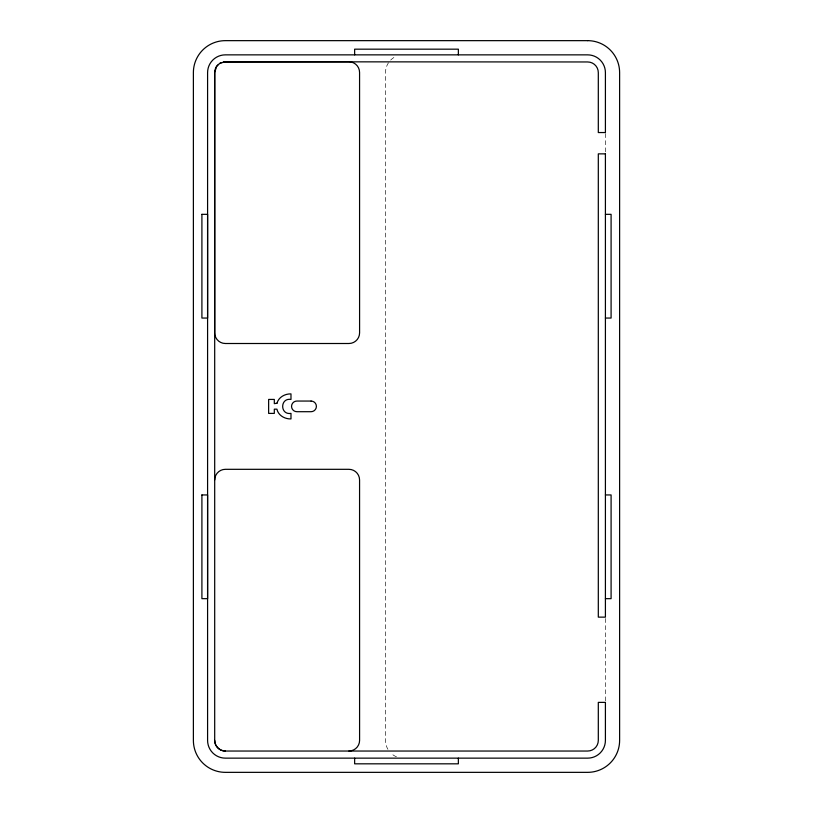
<?xml version="1.0" encoding="UTF-8"?>
<svg xmlns="http://www.w3.org/2000/svg" width="813" height="813" viewBox="0 0 813 813"><rect width="100%" height="100%" fill="white"/><g stroke="black" fill="none" stroke-linecap="round" stroke-linejoin="round"><path stroke-width="0.61" stroke-dasharray="4.07 3.05" d="M605.411 133.556L605.411 152.6M605.411 618.51L605.411 701.03M388.482 62.753A17.764 17.764 0 0 0 385.484 72.621L385.484 740.379A17.764 17.764 0 0 0 388.482 750.247M390.687 60.06A17.764 17.764 0 0 1 396.449 56.209M396.449 756.791A17.764 17.764 0 0 1 390.687 752.94"/><path stroke-width="1.22" d="M217.843 64.908A10.66 10.66 0 0 0 214.723 72.448L214.703 332.842A10.65 10.65 0 0 0 225.353 343.503L348.929 343.503A10.65 10.65 0 0 0 359.59 332.842L359.57 72.448A10.66 10.66 0 0 0 348.909 61.788L223.301 61.991A10.66 10.66 0 0 1 225.374 61.788L587.647 61.961A10.66 10.66 0 0 1 598.307 72.621L598.307 132.549L605.411 132.549L605.411 72.621A17.764 17.764 0 0 0 587.647 54.857L225.353 54.857A17.764 17.764 0 0 0 207.589 72.621L207.589 740.379A17.764 17.764 0 0 0 225.353 758.143L587.647 758.143A17.764 17.764 0 0 0 605.411 740.379L605.411 702.381L598.307 702.381L598.307 740.379A10.66 10.66 0 0 1 587.647 751.039L225.353 751.039C219.662 751.161 214.571 746.08 214.693 740.379L214.693 72.621L216.522 66.524L219.459 63.587A10.66 10.66 0 0 1 221.299 62.601M219.459 63.587L223.961 62.052M605.411 214.337L611.091 214.337L611.091 318.056L605.411 318.056M605.411 494.944L611.091 494.944L611.091 598.663L605.411 598.663M458.359 54.857L458.359 49.176L354.641 49.176L354.641 54.857M458.359 758.143L458.359 763.824L354.641 763.824L354.641 758.143M348.929 751.019A10.65 10.65 0 0 0 359.59 740.369L359.57 479.965A10.66 10.66 0 0 0 348.909 469.314L225.374 469.314A10.66 10.66 0 0 0 214.723 479.965M225.353 751.019A10.65 10.65 0 0 1 214.703 740.369M201.909 494.944L201.909 598.663L207.589 598.663L207.589 494.944L201.909 494.944M201.909 214.337L201.909 318.056L207.589 318.056L207.589 214.337L201.909 214.337M276.979 403.228L274.316 403.655L274.316 399.427L268.636 399.427L268.636 413.4L274.316 413.4L274.316 409.163L276.918 409.163C278.28 415.494 284.824 419.112 290.983 418.929L290.983 413.39C279.916 415.199 279.916 397.628 290.983 399.427L290.983 393.888C284.936 393.736 278.646 397.13 276.979 403.228M587.647 40.65L225.353 40.65A31.971 31.971 0 0 0 193.382 72.621L193.382 740.379A31.971 31.971 0 0 0 225.353 772.35L587.647 772.35A31.971 31.971 0 0 0 619.618 740.379L619.618 72.621A31.971 31.971 0 0 0 587.647 40.65M605.411 153.86L598.307 153.86L598.307 617.138L605.411 617.138L605.411 153.86M311.074 401.053L296.867 401.053A5.325 5.325 0 0 0 291.542 406.378A5.325 5.325 0 0 0 296.867 411.703L311.074 411.703A5.325 5.325 0 0 0 316.399 406.378A5.325 5.325 0 0 0 311.074 401.053"/></g></svg>
